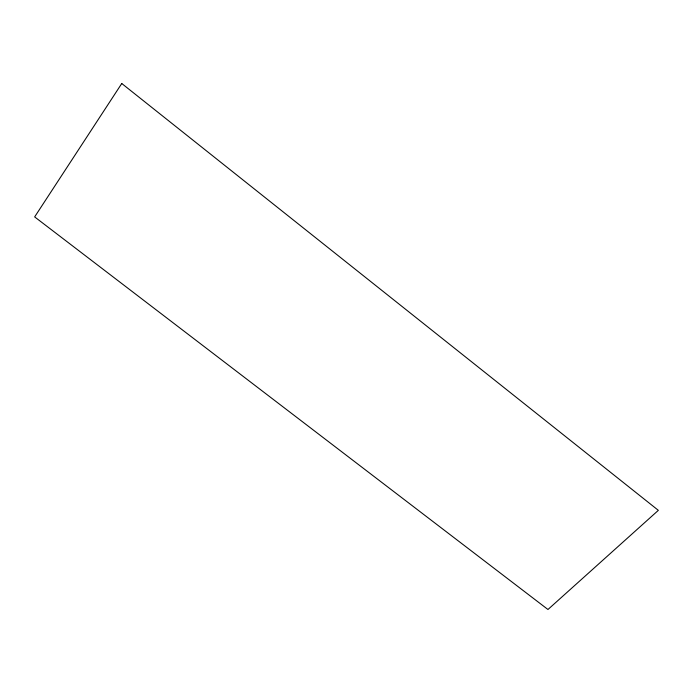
<?xml version="1.0" encoding="UTF-8"?>
<svg xmlns="http://www.w3.org/2000/svg" width="693" height="693" viewBox="0 0 693 693"><rect width="100%" height="100%" fill="white"/><g stroke="black" fill="none" stroke-linecap="round" stroke-linejoin="round"><path stroke-width="1.04" d="M121.76 83.507L34.65 216.909L547.964 609.494L658.35 510.343L121.76 83.507"/></g></svg>
